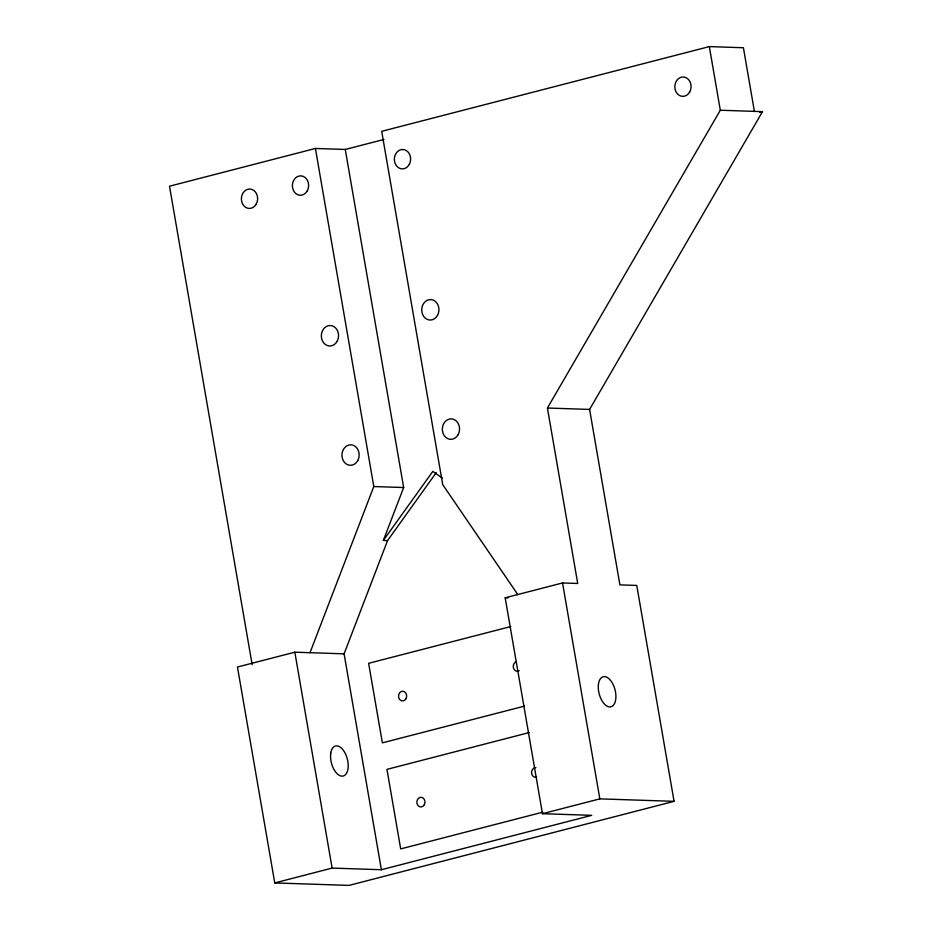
<?xml version="1.0" encoding="UTF-8"?>
<svg xmlns="http://www.w3.org/2000/svg" width="932" height="932" viewBox="0 0 932 932"><rect width="100%" height="100%" fill="white"/><g stroke="black" fill="none" stroke-linecap="round" stroke-linejoin="round"><path stroke-width="1.4" d="M310.007 652.691L373.802 486.539L315.412 148.468L169.507 186.202L252.153 664.667M436.211 472.675L387.561 540.583L383.355 540.443L403.661 487.529L345.271 149.458L315.412 148.468M517.901 594.709L442.723 484.652L381.701 131.319L709.322 46.6L720.319 110.232L547.422 408.018L577.723 583.467L562.544 582.954L505.179 597.796L542.471 813.694L591.727 815.337L381.386 869.731L344.094 653.833L387.561 540.583M344.094 653.833L294.827 652.19L237.462 667.021L274.754 882.93L348.987 885.4L674.069 801.334L636.766 585.436L619.897 584.865L589.595 409.428L762.493 111.642L720.319 110.232M383.355 540.443L432.832 471.371L442.327 478.093M345.271 149.458L383.937 139.462M759.673 112.376L762.493 111.642M510.806 626.549L368.629 663.316L382.376 742.862L524.541 706.095M529.12 732.599L386.955 769.366L400.69 848.912L542.867 812.145M274.754 882.93L332.118 868.088L381.386 869.731M542.471 813.694L599.835 798.864L674.069 801.334M709.322 46.6L743.41 47.742L754.396 111.374M547.422 408.018L589.595 409.428M373.802 486.539L403.661 487.529M505.179 597.796L507.94 597.89M562.544 582.954L599.835 798.864M294.827 652.19L332.118 868.088M519.147 670.714A4.846 4.066 -88.1 0 1 513.485 668.046A4.846 4.066 -88.1 0 1 516.514 661.673M536.459 777.195A4.846 4.066 -88.1 0 1 531.59 772.861A4.846 4.066 -88.1 0 1 535.888 767.619M689.738 91.895A9.693 8.132 -88.1 0 0 683.436 76.983A9.693 8.132 -88.1 0 0 675.677 91.103A9.693 8.132 -88.1 0 0 689.738 91.895M409.288 164.428A9.693 8.132 -88.1 0 0 402.974 149.504A9.693 8.132 -88.1 0 0 395.215 163.624A9.693 8.132 -88.1 0 0 409.288 164.428M307.292 190.804A9.693 8.132 -88.1 0 0 300.989 175.88A9.693 8.132 -88.1 0 0 293.231 190A9.693 8.132 -88.1 0 0 307.292 190.804M256.3 203.992A9.693 8.132 -88.1 0 0 249.997 189.068A9.693 8.132 -88.1 0 0 242.238 203.188A9.693 8.132 -88.1 0 0 256.3 203.992M405.991 698.697A4.846 4.066 -88.1 0 0 402.834 691.241A4.846 4.066 -88.1 0 0 398.954 698.301A4.846 4.066 -88.1 0 0 405.991 698.697M330.755 753.184A15.506 8.19 75.5 0 0 341.986 776.158A15.506 8.19 75.5 0 0 345.364 753.673A15.506 8.19 75.5 0 0 330.755 753.184M424.305 804.747A4.846 4.066 -88.1 0 0 421.148 797.291A4.846 4.066 -88.1 0 0 417.28 804.351A4.846 4.066 -88.1 0 0 424.305 804.747M598.472 683.948A15.506 8.19 75.5 0 0 609.703 706.922A15.506 8.19 75.5 0 0 613.081 684.438A15.506 8.19 75.5 0 0 598.472 683.948M357.748 460.606A10.252 8.609 -88.1 0 0 351.073 444.82A10.252 8.609 -88.1 0 0 342.86 459.756A10.252 8.609 -88.1 0 0 357.748 460.606M337.139 341.298A10.252 8.609 -88.1 0 0 330.464 325.513A10.252 8.609 -88.1 0 0 322.251 340.46A10.252 8.609 -88.1 0 0 337.139 341.298M437.516 315.342A10.252 8.609 -88.1 0 0 430.84 299.556A10.252 8.609 -88.1 0 0 422.639 314.503A10.252 8.609 -88.1 0 0 437.516 315.342M458.125 434.65A10.252 8.609 -88.1 0 0 451.449 418.864A10.252 8.609 -88.1 0 0 443.248 433.799A10.252 8.609 -88.1 0 0 458.125 434.65"/></g></svg>
